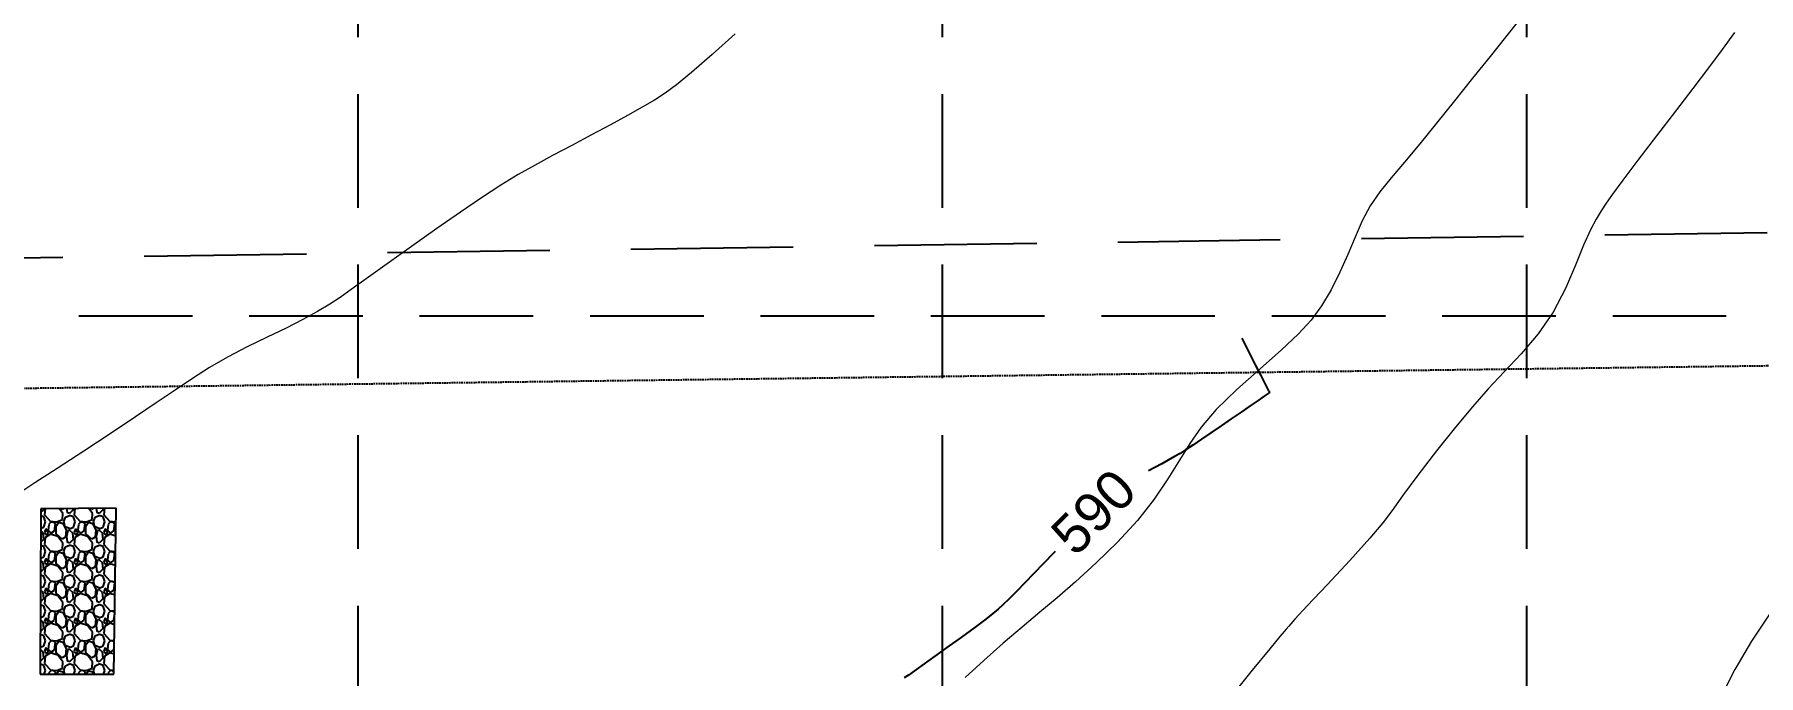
# Model space of a CAD drawing. Header units: inches. Extents: x 45655 to 51424, y 20024 to 23633.
# Drawn here: x 47949.4 to 48215, y 20692.8 to 20791.5 of the extents above; entities that cross this region are included whole.
import ezdxf

# ---------------------------------------------------------------- set-up
doc = ezdxf.new("R2010")
doc.units = ezdxf.units.IN
doc.header["$MEASUREMENT"] = 0
for name, pattern in [('ACAD_ISO02W100', [15, 12, -3]), ('DASHED', [0.75, 0.5, -0.25]), ('DASHED2', [0.375, 0.25, -0.125]), ('HIDDEN', [0.375, 0.25, -0.125])]:
    doc.linetypes.add(name, pattern=pattern)
for name, color, linetype in [('2148-1-1 TOPOGRAPHIC SURVEY$0$X-CONT-MJR', 14, 'Continuous'), ('GRID', 254, 'HIDDEN'), ('LEGEND', 7, 'Continuous'), ('LIMITS OF DISTURBANCE', 1, 'DASHED'), ('P-ERO-SILT FENCE-GRADING', 6, 'DASHED2')]:
    doc.layers.add(name, color=color, linetype=linetype)
doc.layers.add('CTR', color=43, linetype='Continuous', lineweight=9)
doc.styles.get("Standard").update_dxf_attribs({"font": 'ARIAL.TTF'})

msp = doc.modelspace()

# ---------------------------------------------------------------- linework, layer by layer
at = {"layer": '2148-1-1 TOPOGRAPHIC SURVEY$0$X-CONT-MJR', "color": 7}
for p, q in [((48135.39, 20744.73, 590), (48136.48, 20742.57, 590)), ((48139.45, 20736.23, 590), (48138.84, 20735.8, 590)), ((48135.29, 20733.35, 590), (48133.77, 20732.31, 590)), ((48137.89, 20735.14, 590), (48136.69, 20734.31, 590)), ((48127.83, 20728.27, 590), (48126.71, 20727.54, 590)), ((48129.16, 20729.17, 590), (48127.83, 20728.27, 590)), ((48126.71, 20727.54, 590), (48125.88, 20727, 590)), ((48106.64, 20711.9, 590), (48106.39, 20711.64, 590)), ((48099.54, 20704.61, 590), (48098.59, 20703.69, 590)), ((48098.59, 20703.69, 590), (48097.86, 20703.02, 590))]:
    msp.add_line(p, q, dxfattribs=at)
at = {"layer": '2148-1-1 TOPOGRAPHIC SURVEY$0$X-CONT-MJR', "color": 7, "extrusion": (0.891199, 0.453612, 0)}
msp.add_line((48136.48, 20742.57, 590), (48137.47, 20740.64, 590), dxfattribs=at)
at = {"layer": '2148-1-1 TOPOGRAPHIC SURVEY$0$X-CONT-MJR', "color": 7, "extrusion": (0.891156, 0.453696, 0)}
msp.add_line((48137.47, 20740.64, 590), (48138.3, 20739, 590), dxfattribs=at)
at = {"layer": '2148-1-1 TOPOGRAPHIC SURVEY$0$X-CONT-MJR', "color": 7, "extrusion": (0.891078, 0.453849, 0)}
msp.add_line((48138.3, 20739, 590), (48138.95, 20737.73, 590), dxfattribs=at)
at = {"layer": '2148-1-1 TOPOGRAPHIC SURVEY$0$X-CONT-MJR', "color": 7, "extrusion": (0.570581, -0.821242, 0)}
msp.add_line((48138.84, 20735.8, 590), (48137.89, 20735.14, 590), dxfattribs=at)
at = {"layer": '2148-1-1 TOPOGRAPHIC SURVEY$0$X-CONT-MJR', "color": 7, "extrusion": (0.890897, 0.454205, 0)}
msp.add_line((48138.95, 20737.73, 590), (48139.36, 20736.92, 590), dxfattribs=at)
at = {"layer": '2148-1-1 TOPOGRAPHIC SURVEY$0$X-CONT-MJR', "color": 7, "extrusion": (0.890009, 0.455944, 0)}
msp.add_line((48139.36, 20736.92, 590), (48139.52, 20736.62, 590), dxfattribs=at)
at = {"layer": '2148-1-1 TOPOGRAPHIC SURVEY$0$X-CONT-MJR', "color": 7, "extrusion": (0.591597, -0.806234, 0)}
msp.add_line((48139.68, 20736.39, 590), (48139.45, 20736.23, 590), dxfattribs=at)
at = {"layer": '2148-1-1 TOPOGRAPHIC SURVEY$0$X-CONT-MJR', "color": 7, "extrusion": (0.771982, 0.635645, 0)}
msp.add_line((48139.52, 20736.62, 590), (48139.61, 20736.5, 590), dxfattribs=at)
at = {"layer": '2148-1-1 TOPOGRAPHIC SURVEY$0$X-CONT-MJR', "color": 7, "extrusion": (0.867205, 0.497951, 0)}
msp.add_line((48139.61, 20736.5, 590), (48139.68, 20736.39, 590), dxfattribs=at)
at = {"layer": '2148-1-1 TOPOGRAPHIC SURVEY$0$X-CONT-MJR', "color": 7, "extrusion": (0.566997, -0.82372, 0)}
msp.add_line((48136.69, 20734.31, 590), (48135.29, 20733.35, 590), dxfattribs=at)
at = {"layer": '2148-1-1 TOPOGRAPHIC SURVEY$0$X-CONT-MJR', "color": 7, "extrusion": (0.562318, -0.826921, 0)}
msp.add_line((48132.2, 20731.23, 590), (48130.64, 20730.17, 590), dxfattribs=at)
at = {"layer": '2148-1-1 TOPOGRAPHIC SURVEY$0$X-CONT-MJR', "color": 7, "extrusion": (0.564093, -0.825711, 0)}
msp.add_line((48133.77, 20732.31, 590), (48132.2, 20731.23, 590), dxfattribs=at)
at = {"layer": '2148-1-1 TOPOGRAPHIC SURVEY$0$X-CONT-MJR', "color": 7, "extrusion": (-0.560007, 0.828488, 0)}
msp.add_line((48130.64, 20730.17, 590), (48129.16, 20729.17, 590), dxfattribs=at)
at = {"layer": '2148-1-1 TOPOGRAPHIC SURVEY$0$X-CONT-MJR', "color": 7, "extrusion": (-0.467909, 0.883777, 0)}
msp.add_line((48123.05, 20725.41, 590), (48121.98, 20724.84, 590), dxfattribs=at)
at = {"layer": '2148-1-1 TOPOGRAPHIC SURVEY$0$X-CONT-MJR', "color": 7, "extrusion": (0.474513, -0.880248, 0)}
msp.add_line((48124.07, 20725.96, 590), (48123.05, 20725.41, 590), dxfattribs=at)
at = {"layer": '2148-1-1 TOPOGRAPHIC SURVEY$0$X-CONT-MJR', "color": 7, "extrusion": (-0.488972, 0.872299, 0)}
msp.add_line((48125.02, 20726.49, 590), (48124.07, 20725.96, 590), dxfattribs=at)
at = {"layer": '2148-1-1 TOPOGRAPHIC SURVEY$0$X-CONT-MJR', "color": 7, "extrusion": (-0.513739, 0.857946, 0)}
msp.add_line((48125.88, 20727, 590), (48125.02, 20726.49, 590), dxfattribs=at)
at = {"layer": '2148-1-1 TOPOGRAPHIC SURVEY$0$X-CONT-MJR', "color": 7, "extrusion": (0.467956, -0.883752, 0)}
msp.add_line((48121.98, 20724.84, 590), (48121, 20724.32, 590), dxfattribs=at)
at = {"layer": '2148-1-1 TOPOGRAPHIC SURVEY$0$X-CONT-MJR', "color": 7, "extrusion": (0.720105, -0.693865, 0)}
msp.add_line((48104.86, 20710.05, 590), (48103.37, 20708.51, 590), dxfattribs=at)
at = {"layer": '2148-1-1 TOPOGRAPHIC SURVEY$0$X-CONT-MJR', "color": 7, "extrusion": (0.721205, -0.692721, 0)}
msp.add_line((48106.39, 20711.64, 590), (48104.86, 20710.05, 590), dxfattribs=at)
at = {"layer": '2148-1-1 TOPOGRAPHIC SURVEY$0$X-CONT-MJR', "color": 7, "extrusion": (0.71391, -0.700237, 0)}
msp.add_line((48101.97, 20707.06, 590), (48100.68, 20705.75, 590), dxfattribs=at)
at = {"layer": '2148-1-1 TOPOGRAPHIC SURVEY$0$X-CONT-MJR', "color": 7, "extrusion": (0.717824, -0.696224, 0)}
msp.add_line((48103.37, 20708.51, 590), (48101.97, 20707.06, 590), dxfattribs=at)
at = {"layer": '2148-1-1 TOPOGRAPHIC SURVEY$0$X-CONT-MJR', "color": 7, "extrusion": (0.707392, -0.706822, 0)}
msp.add_line((48100.68, 20705.75, 590), (48099.54, 20704.61, 590), dxfattribs=at)
at = {"layer": '2148-1-1 TOPOGRAPHIC SURVEY$0$X-CONT-MJR', "color": 7, "extrusion": (0.604102, -0.796907, 0)}
msp.add_line((48095.96, 20701.5, 590), (48094.71, 20700.55, 590), dxfattribs=at)
at = {"layer": '2148-1-1 TOPOGRAPHIC SURVEY$0$X-CONT-MJR', "color": 7, "extrusion": (0.615894, -0.787829, 0)}
msp.add_line((48097.03, 20702.34, 590), (48095.96, 20701.5, 590), dxfattribs=at)
at = {"layer": '2148-1-1 TOPOGRAPHIC SURVEY$0$X-CONT-MJR', "color": 7, "extrusion": (-0.63584, 0.771821, 0)}
msp.add_line((48097.86, 20703.02, 590), (48097.03, 20702.34, 590), dxfattribs=at)
at = {"layer": '2148-1-1 TOPOGRAPHIC SURVEY$0$X-CONT-MJR', "color": 7, "extrusion": (0.590676, -0.806909, 0)}
msp.add_line((48093.32, 20699.52, 590), (48091.84, 20698.44, 590), dxfattribs=at)
at = {"layer": '2148-1-1 TOPOGRAPHIC SURVEY$0$X-CONT-MJR', "color": 7, "extrusion": (0.596281, -0.802776, 0)}
msp.add_line((48094.71, 20700.55, 590), (48093.32, 20699.52, 590), dxfattribs=at)
at = {"layer": '2148-1-1 TOPOGRAPHIC SURVEY$0$X-CONT-MJR', "color": 7, "extrusion": (-0.580163, 0.8145, 0)}
msp.add_line((48088.84, 20696.28, 590), (48087.41, 20695.26, 590), dxfattribs=at)
at = {"layer": '2148-1-1 TOPOGRAPHIC SURVEY$0$X-CONT-MJR', "color": 7, "extrusion": (0.583016, -0.81246, 0)}
msp.add_line((48090.33, 20697.35, 590), (48088.84, 20696.28, 590), dxfattribs=at)
at = {"layer": '2148-1-1 TOPOGRAPHIC SURVEY$0$X-CONT-MJR', "color": 7, "extrusion": (0.586417, -0.810009, 0)}
msp.add_line((48091.84, 20698.44, 590), (48090.33, 20697.35, 590), dxfattribs=at)
at = {"layer": '2148-1-1 TOPOGRAPHIC SURVEY$0$X-CONT-MJR', "color": 7, "extrusion": (0.572472, -0.819924, 0)}
msp.add_line((48084.96, 20693.53, 590), (48084.03, 20692.88, 590), dxfattribs=at)
at = {"layer": '2148-1-1 TOPOGRAPHIC SURVEY$0$X-CONT-MJR', "color": 7, "extrusion": (-0.575177, 0.818029, 0)}
msp.add_line((48086.1, 20694.33, 590), (48084.96, 20693.53, 590), dxfattribs=at)
at = {"layer": '2148-1-1 TOPOGRAPHIC SURVEY$0$X-CONT-MJR', "color": 7, "extrusion": (0.577626, -0.816302, 0)}
msp.add_line((48087.41, 20695.26, 590), (48086.1, 20694.33, 590), dxfattribs=at)
at = {"layer": '2148-1-1 TOPOGRAPHIC SURVEY$0$X-CONT-MJR', "color": 7, "extrusion": (0.568636, -0.822589, 0)}
msp.add_line((48084.03, 20692.88, 590), (48083.38, 20692.43, 590), dxfattribs=at)
at = {"layer": 'CTR'}
for points, elevation in [([(48178.02, 20793.54), (48176.02, 20791.07), (48173.63, 20788.1), (48170.94, 20784.75), (48168.13, 20781.26), (48165.38, 20777.84), (48162.81, 20774.65), (48160.46, 20771.82), (48158.41, 20769.41), (48156.65, 20767.25), (48155.17, 20765.11), (48153.94, 20762.79), (48152.84, 20760.27), (48151.73, 20757.62), (48150.5, 20754.87), (48149.14, 20752.16), (48147.67, 20749.68), (48146.07, 20747.5), (48144.09, 20745.36), (48141.51, 20742.94), (48138.2, 20740.02), (48134.64, 20736.83), (48131.46, 20733.75), (48129.11, 20731.04), (48127.36, 20728.52), (48125.78, 20725.94), (48124.01, 20723.07), (48121.88, 20719.96), (48119.31, 20716.68), (48116.25, 20713.34), (48112.97, 20710.13), (48109.78, 20707.24), (48106.93, 20704.77), (48104.26, 20702.54), (48101.55, 20700.27), (48098.64, 20697.78), (48095.65, 20695.14), (48092.77, 20692.49)], 592), ([(48211.28, 20791.79), (48209.36, 20789.15), (48207.25, 20786.31), (48204.86, 20783.16), (48202.17, 20779.66), (48199.24, 20775.85), (48196.39, 20772.14), (48194.05, 20769.05), (48192.48, 20766.91), (48191.5, 20765.49), (48190.76, 20764.32), (48189.98, 20763.04), (48189.07, 20761.38), (48188.02, 20759.06), (48186.78, 20755.96), (48185.25, 20752.39), (48183.34, 20748.75), (48181.01, 20745.39), (48178.41, 20742.34), (48175.81, 20739.55), (48173.35, 20736.92), (48170.93, 20734.18), (48168.29, 20731.04), (48165.38, 20727.37), (48162.5, 20723.63), (48160.14, 20720.45), (48158.53, 20718.2), (48157.1, 20716.29), (48155.1, 20713.92), (48152.03, 20710.53), (48148.52, 20706.75), (48145.48, 20703.51), (48143.58, 20701.46), (48142.62, 20700.42), (48142.21, 20699.96), (48141.9, 20699.6), (48141.23, 20698.8), (48139.68, 20696.92), (48136.98, 20693.61), (48133.69, 20689.53)], 594), ([(48057.36, 20791.55), (48053.81, 20788.37), (48050.63, 20785.6), (48048.31, 20783.69), (48046.57, 20782.41), (48044.95, 20781.38), (48043.04, 20780.26), (48040.76, 20778.99), (48038.15, 20777.57), (48035.23, 20776.02), (48032.19, 20774.4), (48029.24, 20772.84), (48026.53, 20771.37), (48023.94, 20769.9), (48021.26, 20768.26), (48018.31, 20766.33), (48015.05, 20764.1), (48011.43, 20761.58), (48007.53, 20758.85), (48003.74, 20756.17), (48000.52, 20753.88), (47998.22, 20752.23), (47996.51, 20751.01), (47994.91, 20749.96), (47993.03, 20748.84), (47990.79, 20747.62), (47988.2, 20746.29), (47985.26, 20744.88), (47982.18, 20743.37), (47979.18, 20741.82), (47976.41, 20740.21), (47973.76, 20738.53), (47971.08, 20736.74), (47968.2, 20734.79), (47964.97, 20732.6), (47961.26, 20730.13), (47957.05, 20727.36), (47952.91, 20724.66), (47949.51, 20722.45), (47947.34, 20721.04)], 588), ([(48216.89, 20702.55), (48213.87, 20698.1), (48211.33, 20693.72), (48209.31, 20689.78)], 596)]:
    msp.add_lwpolyline(points, dxfattribs=dict(at, elevation=elevation))
at = {"layer": 'GRID', "linetype": 'HIDDEN', "ltscale": 70}
for p, q in [((47999.24, 23538.55), (47999.24, 20388.15)), ((48089.24, 23538.55), (48089.24, 20388.15)), ((48179.24, 23538.55), (48179.24, 20388.15)), ((45751.26, 20748.15), (51331.26, 20748.15))]:
    msp.add_line(p, q, dxfattribs=at)
at = {"layer": 'LEGEND', "color": 7}
for p, q in [((47950.43, 20718.47), (47950.33, 20693.01)), ((47962.03, 20718.57), (47950.43, 20718.47)), ((47961.66, 20693.01), (47962.03, 20718.57)), ((47950.33, 20693.01), (47961.66, 20693.01))]:
    msp.add_line(p, q, dxfattribs=at)
at = {"layer": 'LEGEND', "color": 7, "linetype": 'ACAD_ISO02W100'}
for p, q in [((47950.89, 20717.21), (47950.42, 20717.38)), ((47950.79, 20718.27), (47950.43, 20717.93)), ((47950.78, 20718.48), (47950.8, 20718.27)), ((47951.12, 20716.44), (47950.89, 20717.22)), ((47951.06, 20718.48), (47950.98, 20717.54)), ((47950.98, 20717.54), (47951.94, 20716.48)), ((47953.81, 20717.76), (47953.25, 20718.5)), ((47953.68, 20718.36), (47953.52, 20718.5)), ((47953.92, 20718.5), (47953.68, 20718.36)), ((47953.77, 20716.8), (47953.81, 20717.76)), ((47954.23, 20717.17), (47954.82, 20717.44)), ((47954.39, 20718.51), (47954.46, 20717.9)), ((47954.82, 20717.76), (47954.45, 20717.9)), ((47955.36, 20718.27), (47954.81, 20717.76)), ((47955.46, 20717.21), (47954.82, 20717.44)), ((47955.35, 20718.51), (47955.37, 20718.27)), ((47955.69, 20716.44), (47955.46, 20717.22)), ((47955.63, 20718.52), (47955.55, 20717.54)), ((47955.55, 20717.54), (47956.51, 20716.48)), ((47958.39, 20717.76), (47957.79, 20718.53)), ((47958.25, 20718.36), (47958.05, 20718.54)), ((47958.55, 20718.54), (47958.25, 20718.36)), ((47958.34, 20716.8), (47958.39, 20717.76)), ((47958.8, 20717.17), (47959.39, 20717.44)), ((47958.96, 20718.54), (47959.03, 20717.9)), ((47959.39, 20717.76), (47959.02, 20717.9)), ((47959.93, 20718.27), (47959.38, 20717.76)), ((47960.03, 20717.21), (47959.39, 20717.44)), ((47959.91, 20718.55), (47959.94, 20718.27)), ((47960.26, 20716.44), (47960.03, 20717.22)), ((47960.21, 20718.55), (47960.12, 20717.54)), ((47960.12, 20717.54), (47961.08, 20716.48)), ((47950.42, 20715.46), (47950.89, 20715.66)), ((47950.42, 20715.01), (47950.71, 20714.75)), ((47950.71, 20714.75), (47950.8, 20713.7)), ((47950.89, 20715.66), (47951.12, 20716.44)), ((47951.16, 20715.39), (47950.98, 20714.84)), ((47950.98, 20714.84), (47951.12, 20714.52)), ((47951.89, 20714.57), (47951.07, 20714.07)), ((47951.12, 20714.52), (47951.57, 20714.7)), ((47951.57, 20714.7), (47951.16, 20715.39)), ((47951.66, 20716.07), (47951.53, 20715.16)), ((47951.53, 20715.16), (47951.99, 20714.7)), ((47951.99, 20716.44), (47951.67, 20716.08)), ((47953.04, 20714.2), (47951.9, 20714.56)), ((47951.94, 20716.48), (47952.9, 20716.44)), ((47951.98, 20714.7), (47952.53, 20715.07)), ((47952.26, 20716.44), (47951.99, 20716.44)), ((47952.67, 20716.21), (47952.26, 20716.44)), ((47952.53, 20715.07), (47952.67, 20716.21)), ((47952.76, 20715.8), (47953.17, 20716.39)), ((47952.76, 20714.61), (47952.76, 20715.8)), ((47953.68, 20713.79), (47952.76, 20714.61)), ((47952.9, 20716.44), (47953.76, 20716.8)), ((47953.17, 20716.39), (47953.81, 20716.21)), ((47953.81, 20716.21), (47954.32, 20715.25)), ((47953.95, 20716.44), (47954.23, 20717.17)), ((47954.18, 20715.71), (47953.95, 20716.44)), ((47954.82, 20715.43), (47954.18, 20715.71)), ((47954.31, 20715.25), (47954.22, 20714.11)), ((47954.59, 20715.11), (47954.36, 20714.2)), ((47954.82, 20715.16), (47954.59, 20715.11)), ((47954.82, 20715.39), (47955.46, 20715.66)), ((47954.82, 20715.16), (47955.28, 20714.75)), ((47955.28, 20714.75), (47955.37, 20713.7)), ((47955.46, 20715.66), (47955.69, 20716.44)), ((47955.73, 20715.39), (47955.55, 20714.84)), ((47955.55, 20714.84), (47955.69, 20714.52)), ((47956.46, 20714.57), (47955.64, 20714.07)), ((47955.69, 20714.52), (47956.15, 20714.7)), ((47956.14, 20714.7), (47955.73, 20715.39)), ((47956.24, 20716.07), (47956.1, 20715.16)), ((47956.1, 20715.16), (47956.56, 20714.7)), ((47956.56, 20716.44), (47956.24, 20716.08)), ((47957.61, 20714.2), (47956.47, 20714.56)), ((47956.51, 20716.48), (47957.47, 20716.44)), ((47956.83, 20716.44), (47956.56, 20716.44)), ((47956.56, 20714.7), (47957.1, 20715.07)), ((47957.24, 20716.21), (47956.83, 20716.44)), ((47957.11, 20715.07), (47957.24, 20716.21)), ((47957.33, 20715.8), (47957.74, 20716.39)), ((47957.33, 20714.61), (47957.33, 20715.8)), ((47958.25, 20713.79), (47957.33, 20714.61)), ((47957.47, 20716.44), (47958.33, 20716.8)), ((47957.75, 20716.39), (47958.39, 20716.21)), ((47958.39, 20716.21), (47958.89, 20715.25)), ((47958.52, 20716.44), (47958.8, 20717.17)), ((47958.75, 20715.71), (47958.52, 20716.44)), ((47959.39, 20715.43), (47958.75, 20715.71)), ((47958.88, 20715.25), (47958.79, 20714.11)), ((47959.16, 20715.11), (47958.93, 20714.2)), ((47959.39, 20715.16), (47959.16, 20715.11)), ((47959.39, 20715.39), (47960.03, 20715.66)), ((47959.39, 20715.16), (47959.85, 20714.75)), ((47959.85, 20714.75), (47959.94, 20713.7)), ((47960.03, 20715.66), (47960.26, 20716.44)), ((47960.3, 20715.39), (47960.12, 20714.84)), ((47960.12, 20714.84), (47960.26, 20714.52)), ((47961.03, 20714.57), (47960.21, 20714.07)), ((47960.26, 20714.52), (47960.72, 20714.7)), ((47960.72, 20714.7), (47960.3, 20715.39)), ((47960.81, 20716.07), (47960.67, 20715.16)), ((47960.67, 20715.16), (47961.13, 20714.7)), ((47961.13, 20716.44), (47960.81, 20716.08)), ((47961.97, 20714.27), (47961.04, 20714.56)), ((47961.08, 20716.48), (47962, 20716.44)), ((47961.4, 20716.44), (47961.13, 20716.44)), ((47961.13, 20714.7), (47961.68, 20715.07)), ((47961.81, 20716.21), (47961.4, 20716.44)), ((47961.68, 20715.07), (47961.81, 20716.21)), ((47961.9, 20715.8), (47961.99, 20715.93)), ((47961.9, 20714.61), (47961.9, 20715.8)), ((47961.97, 20714.55), (47961.9, 20714.61)), ((47950.79, 20713.7), (47950.41, 20713.34)), ((47950.89, 20712.64), (47950.41, 20712.82)), ((47951.12, 20711.87), (47950.89, 20712.65)), ((47951.07, 20714.06), (47950.98, 20712.96)), ((47950.98, 20712.96), (47951.94, 20711.91)), ((47951.94, 20711.91), (47952.9, 20711.87)), ((47952.9, 20711.86), (47953.76, 20712.23)), ((47953.81, 20713.19), (47953.04, 20714.2)), ((47954.23, 20714.11), (47953.68, 20713.79)), ((47953.77, 20712.23), (47953.81, 20713.19)), ((47953.95, 20711.87), (47954.23, 20712.6)), ((47954.23, 20712.6), (47954.82, 20712.87)), ((47954.36, 20714.2), (47954.46, 20713.33)), ((47954.82, 20713.19), (47954.45, 20713.33)), ((47955.36, 20713.7), (47954.81, 20713.19)), ((47955.46, 20712.64), (47954.82, 20712.87)), ((47955.69, 20711.87), (47955.46, 20712.65)), ((47955.64, 20714.06), (47955.55, 20712.96)), ((47955.55, 20712.96), (47956.51, 20711.91)), ((47956.51, 20711.91), (47957.47, 20711.87)), ((47957.47, 20711.86), (47958.33, 20712.23)), ((47958.39, 20713.19), (47957.61, 20714.2)), ((47958.8, 20714.11), (47958.25, 20713.79)), ((47958.34, 20712.23), (47958.39, 20713.19)), ((47958.52, 20711.87), (47958.8, 20712.6)), ((47958.8, 20712.6), (47959.39, 20712.87)), ((47958.93, 20714.2), (47959.03, 20713.33)), ((47959.39, 20713.19), (47959.02, 20713.33)), ((47959.93, 20713.7), (47959.38, 20713.19)), ((47960.03, 20712.64), (47959.39, 20712.87)), ((47960.26, 20711.87), (47960.03, 20712.65)), ((47960.21, 20714.06), (47960.12, 20712.96)), ((47960.12, 20712.96), (47961.08, 20711.91)), ((47961.08, 20711.91), (47961.94, 20711.87)), ((47950.4, 20710.88), (47950.89, 20711.09)), ((47950.4, 20710.45), (47950.71, 20710.18)), ((47950.71, 20710.18), (47950.8, 20709.12)), ((47950.89, 20711.09), (47951.12, 20711.87)), ((47951.16, 20710.82), (47950.98, 20710.27)), ((47950.98, 20710.27), (47951.12, 20709.95)), ((47951.07, 20709.49), (47950.98, 20708.39)), ((47951.89, 20710), (47951.07, 20709.49)), ((47951.12, 20709.95), (47951.57, 20710.13)), ((47951.57, 20710.13), (47951.16, 20710.82)), ((47951.66, 20711.5), (47951.53, 20710.59)), ((47951.53, 20710.59), (47951.99, 20710.13)), ((47951.99, 20711.87), (47951.67, 20711.51)), ((47953.04, 20709.63), (47951.9, 20709.99)), ((47952.26, 20711.87), (47951.99, 20711.87)), ((47951.98, 20710.13), (47952.53, 20710.5)), ((47952.67, 20711.64), (47952.26, 20711.87)), ((47952.53, 20710.5), (47952.67, 20711.64)), ((47952.76, 20711.23), (47953.17, 20711.82)), ((47952.76, 20710.04), (47952.76, 20711.23)), ((47953.68, 20709.22), (47952.76, 20710.04)), ((47953.81, 20708.62), (47953.04, 20709.63)), ((47953.17, 20711.82), (47953.81, 20711.64)), ((47954.23, 20709.54), (47953.68, 20709.22)), ((47953.81, 20711.64), (47954.32, 20710.68)), ((47954.18, 20711.14), (47953.95, 20711.87)), ((47954.82, 20710.86), (47954.18, 20711.14)), ((47954.31, 20710.68), (47954.22, 20709.54)), ((47954.59, 20710.54), (47954.36, 20709.63)), ((47954.36, 20709.63), (47954.46, 20708.76)), ((47954.82, 20710.59), (47954.59, 20710.54)), ((47954.82, 20710.81), (47955.46, 20711.09)), ((47954.82, 20710.59), (47955.28, 20710.18)), ((47955.28, 20710.18), (47955.37, 20709.12)), ((47955.46, 20711.09), (47955.69, 20711.87)), ((47955.73, 20710.82), (47955.55, 20710.27)), ((47955.55, 20710.27), (47955.69, 20709.95)), ((47955.64, 20709.49), (47955.55, 20708.39)), ((47956.46, 20710), (47955.64, 20709.49)), ((47955.69, 20709.95), (47956.15, 20710.13)), ((47956.14, 20710.13), (47955.73, 20710.82)), ((47956.24, 20711.5), (47956.1, 20710.59)), ((47956.1, 20710.59), (47956.56, 20710.13)), ((47956.56, 20711.87), (47956.24, 20711.51)), ((47957.61, 20709.63), (47956.47, 20709.99)), ((47956.83, 20711.87), (47956.56, 20711.87)), ((47956.56, 20710.13), (47957.1, 20710.5)), ((47957.24, 20711.64), (47956.83, 20711.87)), ((47957.11, 20710.5), (47957.24, 20711.64)), ((47957.33, 20711.23), (47957.74, 20711.82)), ((47957.33, 20710.04), (47957.33, 20711.23)), ((47958.25, 20709.22), (47957.33, 20710.04)), ((47958.39, 20708.62), (47957.61, 20709.63)), ((47957.75, 20711.82), (47958.39, 20711.64)), ((47958.8, 20709.54), (47958.25, 20709.22)), ((47958.39, 20711.64), (47958.89, 20710.68)), ((47958.75, 20711.14), (47958.52, 20711.87)), ((47959.39, 20710.86), (47958.75, 20711.14)), ((47958.88, 20710.68), (47958.79, 20709.54)), ((47959.16, 20710.54), (47958.93, 20709.63)), ((47958.93, 20709.63), (47959.03, 20708.76)), ((47959.39, 20710.59), (47959.16, 20710.54)), ((47959.39, 20710.81), (47960.03, 20711.09)), ((47959.39, 20710.59), (47959.85, 20710.18)), ((47959.85, 20710.18), (47959.94, 20709.12)), ((47960.03, 20711.09), (47960.26, 20711.87)), ((47960.3, 20710.82), (47960.12, 20710.27)), ((47960.12, 20710.27), (47960.26, 20709.95)), ((47960.21, 20709.49), (47960.12, 20708.39)), ((47961.03, 20710), (47960.21, 20709.49)), ((47960.26, 20709.95), (47960.72, 20710.13)), ((47960.72, 20710.13), (47960.3, 20710.82)), ((47960.81, 20711.5), (47960.67, 20710.59)), ((47960.67, 20710.59), (47961.13, 20710.13)), ((47961.13, 20711.87), (47960.81, 20711.51)), ((47961.9, 20709.72), (47961.04, 20709.99)), ((47961.4, 20711.87), (47961.13, 20711.87)), ((47961.13, 20710.13), (47961.68, 20710.5)), ((47961.81, 20711.64), (47961.4, 20711.87)), ((47961.68, 20710.5), (47961.81, 20711.64)), ((47961.9, 20711.23), (47961.93, 20711.27)), ((47961.9, 20710.04), (47961.9, 20711.23)), ((47961.91, 20710.03), (47961.9, 20710.04)), ((47950.79, 20709.12), (47950.39, 20708.76)), ((47950.89, 20708.07), (47950.39, 20708.25)), ((47951.12, 20707.3), (47950.89, 20708.07)), ((47950.89, 20706.52), (47951.12, 20707.3)), ((47950.98, 20708.39), (47951.94, 20707.34)), ((47951.66, 20706.93), (47951.53, 20706.02)), ((47951.99, 20707.3), (47951.67, 20706.93)), ((47951.94, 20707.34), (47952.9, 20707.3)), ((47952.26, 20707.3), (47951.99, 20707.3)), ((47952.67, 20707.07), (47952.26, 20707.3)), ((47952.53, 20705.93), (47952.67, 20707.07)), ((47952.76, 20706.66), (47953.17, 20707.25)), ((47952.76, 20705.47), (47952.76, 20706.66)), ((47952.9, 20707.29), (47953.76, 20707.66)), ((47953.17, 20707.25), (47953.81, 20707.07)), ((47953.77, 20707.66), (47953.81, 20708.62)), ((47953.81, 20707.07), (47954.32, 20706.11)), ((47953.95, 20707.3), (47954.23, 20708.03)), ((47954.18, 20706.57), (47953.95, 20707.3)), ((47954.23, 20708.03), (47954.82, 20708.3)), ((47954.82, 20708.62), (47954.45, 20708.76)), ((47955.36, 20709.12), (47954.81, 20708.62)), ((47955.46, 20708.07), (47954.82, 20708.3)), ((47955.69, 20707.3), (47955.46, 20708.07)), ((47955.46, 20706.52), (47955.69, 20707.3)), ((47955.55, 20708.39), (47956.51, 20707.34)), ((47956.24, 20706.93), (47956.1, 20706.02)), ((47956.56, 20707.3), (47956.24, 20706.93)), ((47956.51, 20707.34), (47957.47, 20707.3)), ((47956.83, 20707.3), (47956.56, 20707.3)), ((47957.24, 20707.07), (47956.83, 20707.3)), ((47957.11, 20705.93), (47957.24, 20707.07)), ((47957.33, 20706.66), (47957.74, 20707.25)), ((47957.33, 20705.47), (47957.33, 20706.66)), ((47957.47, 20707.29), (47958.33, 20707.66)), ((47957.75, 20707.25), (47958.39, 20707.07)), ((47958.34, 20707.66), (47958.39, 20708.62)), ((47958.39, 20707.07), (47958.89, 20706.11)), ((47958.52, 20707.3), (47958.8, 20708.03)), ((47958.75, 20706.57), (47958.52, 20707.3)), ((47958.8, 20708.03), (47959.39, 20708.3)), ((47959.39, 20708.62), (47959.02, 20708.76)), ((47959.93, 20709.12), (47959.38, 20708.62)), ((47960.03, 20708.07), (47959.39, 20708.3)), ((47960.26, 20707.3), (47960.03, 20708.07)), ((47960.03, 20706.52), (47960.26, 20707.3)), ((47960.12, 20708.39), (47961.08, 20707.34)), ((47960.81, 20706.93), (47960.67, 20706.02)), ((47961.13, 20707.3), (47960.81, 20706.93)), ((47961.08, 20707.34), (47961.87, 20707.3)), ((47961.4, 20707.3), (47961.13, 20707.3)), ((47961.81, 20707.07), (47961.4, 20707.3)), ((47961.68, 20705.93), (47961.81, 20707.07)), ((47950.79, 20704.55), (47950.37, 20704.17)), ((47950.38, 20706.3), (47950.89, 20706.52)), ((47950.38, 20705.9), (47950.71, 20705.61)), ((47950.71, 20705.6), (47950.8, 20704.55)), ((47951.16, 20706.25), (47950.98, 20705.7)), ((47950.98, 20705.7), (47951.12, 20705.38)), ((47951.07, 20704.92), (47950.98, 20703.82)), ((47951.89, 20705.43), (47951.07, 20704.92)), ((47951.12, 20705.38), (47951.57, 20705.56)), ((47951.57, 20705.56), (47951.16, 20706.25)), ((47951.53, 20706.02), (47951.99, 20705.56)), ((47953.04, 20705.06), (47951.9, 20705.42)), ((47951.98, 20705.56), (47952.53, 20705.92)), ((47953.68, 20704.65), (47952.76, 20705.47)), ((47953.81, 20704.05), (47953.04, 20705.06)), ((47954.23, 20704.97), (47953.68, 20704.65)), ((47953.77, 20703.09), (47953.81, 20704.05)), ((47954.82, 20706.29), (47954.18, 20706.56)), ((47954.31, 20706.11), (47954.22, 20704.96)), ((47954.59, 20705.97), (47954.36, 20705.06)), ((47954.36, 20705.06), (47954.46, 20704.19)), ((47954.82, 20704.05), (47954.45, 20704.19)), ((47954.82, 20706.02), (47954.59, 20705.97)), ((47955.36, 20704.55), (47954.81, 20704.05)), ((47954.82, 20706.24), (47955.46, 20706.52)), ((47954.82, 20706.02), (47955.28, 20705.61)), ((47955.28, 20705.6), (47955.37, 20704.55)), ((47955.73, 20706.25), (47955.55, 20705.7)), ((47955.55, 20705.7), (47955.69, 20705.38)), ((47955.64, 20704.92), (47955.55, 20703.82)), ((47956.46, 20705.43), (47955.64, 20704.92)), ((47955.69, 20705.38), (47956.15, 20705.56)), ((47956.14, 20705.56), (47955.73, 20706.25)), ((47956.1, 20706.02), (47956.56, 20705.56)), ((47957.61, 20705.06), (47956.47, 20705.42)), ((47956.56, 20705.56), (47957.1, 20705.92)), ((47958.25, 20704.65), (47957.33, 20705.47)), ((47958.39, 20704.05), (47957.61, 20705.06)), ((47958.8, 20704.97), (47958.25, 20704.65)), ((47958.34, 20703.09), (47958.39, 20704.05)), ((47959.39, 20706.29), (47958.75, 20706.56)), ((47958.88, 20706.11), (47958.79, 20704.96)), ((47959.16, 20705.97), (47958.93, 20705.06)), ((47958.93, 20705.06), (47959.03, 20704.19)), ((47959.39, 20704.05), (47959.02, 20704.19)), ((47959.39, 20706.02), (47959.16, 20705.97)), ((47959.93, 20704.55), (47959.38, 20704.05)), ((47959.39, 20706.24), (47960.03, 20706.52)), ((47959.39, 20706.02), (47959.85, 20705.61)), ((47959.85, 20705.6), (47959.94, 20704.55)), ((47960.3, 20706.25), (47960.12, 20705.7)), ((47960.12, 20705.7), (47960.26, 20705.38)), ((47960.21, 20704.92), (47960.12, 20703.82)), ((47961.03, 20705.43), (47960.21, 20704.92)), ((47960.26, 20705.38), (47960.72, 20705.56)), ((47960.72, 20705.56), (47960.3, 20706.25)), ((47960.67, 20706.02), (47961.13, 20705.56)), ((47961.84, 20705.17), (47961.04, 20705.42)), ((47961.13, 20705.56), (47961.68, 20705.92)), ((47950.36, 20701.34), (47950.71, 20701.03)), ((47950.89, 20703.5), (47950.37, 20703.69)), ((47950.37, 20701.72), (47950.89, 20701.95)), ((47951.12, 20702.73), (47950.89, 20703.5)), ((47950.89, 20701.95), (47951.12, 20702.72)), ((47950.98, 20703.82), (47951.94, 20702.77)), ((47951.16, 20701.68), (47950.98, 20701.13)), ((47951.57, 20700.99), (47951.16, 20701.67)), ((47951.66, 20702.36), (47951.53, 20701.45)), ((47951.53, 20701.45), (47951.99, 20700.99)), ((47951.99, 20702.73), (47951.67, 20702.36)), ((47951.94, 20702.77), (47952.9, 20702.72)), ((47952.26, 20702.73), (47951.99, 20702.73)), ((47951.98, 20700.99), (47952.53, 20701.35)), ((47952.67, 20702.5), (47952.26, 20702.73)), ((47952.53, 20701.36), (47952.67, 20702.5)), ((47952.76, 20702.09), (47953.17, 20702.68)), ((47952.76, 20700.9), (47952.76, 20702.09)), ((47952.9, 20702.72), (47953.76, 20703.09)), ((47953.17, 20702.68), (47953.81, 20702.5)), ((47953.81, 20702.5), (47954.32, 20701.54)), ((47953.95, 20702.73), (47954.23, 20703.46)), ((47954.18, 20701.99), (47953.95, 20702.73)), ((47954.82, 20701.72), (47954.18, 20701.99)), ((47954.31, 20701.54), (47954.22, 20700.39)), ((47954.23, 20703.46), (47954.82, 20703.73)), ((47954.59, 20701.4), (47954.36, 20700.49)), ((47954.82, 20701.45), (47954.59, 20701.4)), ((47955.46, 20703.5), (47954.82, 20703.73)), ((47954.82, 20701.67), (47955.46, 20701.95)), ((47954.82, 20701.45), (47955.28, 20701.03)), ((47955.69, 20702.73), (47955.46, 20703.5)), ((47955.46, 20701.95), (47955.69, 20702.72)), ((47955.55, 20703.82), (47956.51, 20702.77)), ((47955.73, 20701.68), (47955.55, 20701.13)), ((47956.14, 20700.99), (47955.73, 20701.67)), ((47956.24, 20702.36), (47956.1, 20701.45)), ((47956.1, 20701.45), (47956.56, 20700.99)), ((47956.56, 20702.73), (47956.24, 20702.36)), ((47956.51, 20702.77), (47957.47, 20702.72)), ((47956.83, 20702.73), (47956.56, 20702.73)), ((47956.56, 20700.99), (47957.1, 20701.35)), ((47957.24, 20702.5), (47956.83, 20702.73)), ((47957.11, 20701.36), (47957.24, 20702.5)), ((47957.33, 20702.09), (47957.74, 20702.68)), ((47957.33, 20700.9), (47957.33, 20702.09)), ((47957.47, 20702.72), (47958.33, 20703.09)), ((47957.75, 20702.68), (47958.39, 20702.5)), ((47958.39, 20702.5), (47958.89, 20701.54)), ((47958.52, 20702.73), (47958.8, 20703.46)), ((47958.75, 20701.99), (47958.52, 20702.73)), ((47959.39, 20701.72), (47958.75, 20701.99)), ((47958.88, 20701.54), (47958.79, 20700.39)), ((47958.8, 20703.46), (47959.39, 20703.73)), ((47959.16, 20701.4), (47958.93, 20700.49)), ((47959.39, 20701.45), (47959.16, 20701.4)), ((47960.03, 20703.5), (47959.39, 20703.73)), ((47959.39, 20701.67), (47960.03, 20701.95)), ((47959.39, 20701.45), (47959.85, 20701.03)), ((47960.26, 20702.73), (47960.03, 20703.5)), ((47960.03, 20701.95), (47960.26, 20702.72)), ((47960.12, 20703.82), (47961.08, 20702.77)), ((47960.3, 20701.68), (47960.12, 20701.13)), ((47960.72, 20700.99), (47960.3, 20701.67)), ((47960.81, 20702.36), (47960.67, 20701.45)), ((47960.67, 20701.45), (47961.13, 20700.99)), ((47961.13, 20702.73), (47960.81, 20702.36)), ((47961.08, 20702.77), (47961.8, 20702.74)), ((47961.4, 20702.73), (47961.13, 20702.73)), ((47961.13, 20700.99), (47961.68, 20701.35)), ((47961.8, 20702.5), (47961.4, 20702.73)), ((47961.68, 20701.36), (47961.8, 20702.38)), ((47950.79, 20699.98), (47950.36, 20699.58)), ((47950.89, 20698.93), (47950.36, 20699.12)), ((47950.71, 20701.03), (47950.8, 20699.98)), ((47951.12, 20698.16), (47950.89, 20698.93)), ((47950.98, 20701.13), (47951.12, 20700.81)), ((47951.07, 20700.35), (47950.98, 20699.25)), ((47950.98, 20699.25), (47951.94, 20698.2)), ((47951.89, 20700.86), (47951.07, 20700.35)), ((47951.12, 20700.81), (47951.57, 20700.99)), ((47953.04, 20700.49), (47951.9, 20700.85)), ((47953.68, 20700.07), (47952.76, 20700.9)), ((47953.81, 20699.48), (47953.04, 20700.49)), ((47954.23, 20700.4), (47953.68, 20700.08)), ((47953.77, 20698.52), (47953.81, 20699.48)), ((47953.95, 20698.15), (47954.23, 20698.89)), ((47954.23, 20698.89), (47954.82, 20699.16)), ((47954.36, 20700.49), (47954.46, 20699.62)), ((47954.82, 20699.48), (47954.45, 20699.62)), ((47955.36, 20699.98), (47954.81, 20699.48)), ((47955.46, 20698.93), (47954.82, 20699.16)), ((47955.28, 20701.03), (47955.37, 20699.98)), ((47955.69, 20698.16), (47955.46, 20698.93)), ((47955.55, 20701.13), (47955.69, 20700.81)), ((47955.64, 20700.35), (47955.55, 20699.25)), ((47955.55, 20699.25), (47956.51, 20698.2)), ((47956.46, 20700.86), (47955.64, 20700.35)), ((47955.69, 20700.81), (47956.15, 20700.99)), ((47957.61, 20700.49), (47956.47, 20700.85)), ((47958.25, 20700.07), (47957.33, 20700.9)), ((47958.39, 20699.48), (47957.61, 20700.49)), ((47958.8, 20700.4), (47958.25, 20700.08)), ((47958.34, 20698.52), (47958.39, 20699.48)), ((47958.52, 20698.15), (47958.8, 20698.89)), ((47958.8, 20698.89), (47959.39, 20699.16)), ((47958.93, 20700.49), (47959.03, 20699.62)), ((47959.39, 20699.48), (47959.02, 20699.62)), ((47959.93, 20699.98), (47959.38, 20699.48)), ((47960.03, 20698.93), (47959.39, 20699.16)), ((47959.85, 20701.03), (47959.94, 20699.98)), ((47960.26, 20698.16), (47960.03, 20698.93)), ((47960.12, 20701.13), (47960.26, 20700.81)), ((47960.21, 20700.35), (47960.12, 20699.25)), ((47960.12, 20699.25), (47961.08, 20698.2)), ((47961.03, 20700.86), (47960.21, 20700.35)), ((47960.26, 20700.81), (47960.72, 20700.99)), ((47961.77, 20700.62), (47961.04, 20700.85)), ((47950.35, 20697.15), (47950.89, 20697.38)), ((47950.35, 20696.79), (47950.71, 20696.46)), ((47950.71, 20696.46), (47950.8, 20695.41)), ((47950.89, 20697.38), (47951.12, 20698.15)), ((47951.16, 20697.1), (47950.98, 20696.56)), ((47950.98, 20696.56), (47951.12, 20696.24)), ((47951.89, 20696.28), (47951.07, 20695.78)), ((47951.12, 20696.23), (47951.57, 20696.42)), ((47951.57, 20696.42), (47951.16, 20697.1)), ((47951.66, 20697.79), (47951.53, 20696.88)), ((47951.53, 20696.88), (47951.99, 20696.42)), ((47951.99, 20698.16), (47951.67, 20697.79)), ((47953.04, 20695.92), (47951.9, 20696.28)), ((47951.94, 20698.2), (47952.9, 20698.15)), ((47952.26, 20698.16), (47951.99, 20698.16)), ((47951.98, 20696.42), (47952.53, 20696.78)), ((47952.67, 20697.93), (47952.26, 20698.16)), ((47952.53, 20696.78), (47952.67, 20697.93)), ((47952.76, 20697.51), (47953.17, 20698.11)), ((47952.76, 20696.33), (47952.76, 20697.52)), ((47953.68, 20695.5), (47952.76, 20696.33)), ((47952.9, 20698.15), (47953.76, 20698.52)), ((47953.17, 20698.11), (47953.81, 20697.93)), ((47953.81, 20697.93), (47954.32, 20696.97)), ((47954.18, 20697.42), (47953.95, 20698.16)), ((47954.82, 20697.15), (47954.18, 20697.42)), ((47954.31, 20696.97), (47954.22, 20695.82)), ((47954.59, 20696.83), (47954.36, 20695.91)), ((47954.82, 20696.88), (47954.59, 20696.83)), ((47954.82, 20697.1), (47955.46, 20697.38)), ((47954.82, 20696.87), (47955.28, 20696.46)), ((47955.28, 20696.46), (47955.37, 20695.41)), ((47955.46, 20697.38), (47955.69, 20698.15)), ((47955.73, 20697.1), (47955.55, 20696.56)), ((47955.55, 20696.56), (47955.69, 20696.24)), ((47956.46, 20696.28), (47955.64, 20695.78)), ((47955.69, 20696.23), (47956.15, 20696.42)), ((47956.14, 20696.42), (47955.73, 20697.1)), ((47956.24, 20697.79), (47956.1, 20696.88)), ((47956.1, 20696.88), (47956.56, 20696.42)), ((47956.56, 20698.16), (47956.24, 20697.79)), ((47957.61, 20695.92), (47956.47, 20696.28)), ((47956.51, 20698.2), (47957.47, 20698.15)), ((47956.83, 20698.16), (47956.56, 20698.16)), ((47956.56, 20696.42), (47957.1, 20696.78)), ((47957.24, 20697.93), (47956.83, 20698.16)), ((47957.11, 20696.78), (47957.24, 20697.93)), ((47957.33, 20697.51), (47957.74, 20698.11)), ((47957.33, 20696.33), (47957.33, 20697.52)), ((47958.25, 20695.5), (47957.33, 20696.33)), ((47957.47, 20698.15), (47958.33, 20698.52)), ((47957.75, 20698.11), (47958.39, 20697.93)), ((47958.39, 20697.93), (47958.89, 20696.97)), ((47958.75, 20697.42), (47958.52, 20698.16)), ((47959.39, 20697.15), (47958.75, 20697.42)), ((47958.88, 20696.97), (47958.79, 20695.82)), ((47959.16, 20696.83), (47958.93, 20695.91)), ((47959.39, 20696.88), (47959.16, 20696.83)), ((47959.39, 20697.1), (47960.03, 20697.38)), ((47959.39, 20696.87), (47959.85, 20696.46)), ((47959.85, 20696.46), (47959.94, 20695.41)), ((47960.03, 20697.38), (47960.26, 20698.15)), ((47960.3, 20697.1), (47960.12, 20696.56)), ((47960.12, 20696.56), (47960.26, 20696.24)), ((47961.03, 20696.28), (47960.21, 20695.78)), ((47960.26, 20696.23), (47960.72, 20696.42)), ((47960.72, 20696.42), (47960.3, 20697.1)), ((47960.81, 20697.79), (47960.67, 20696.88)), ((47960.67, 20696.88), (47961.13, 20696.42)), ((47961.13, 20698.16), (47960.81, 20697.79)), ((47961.71, 20696.07), (47961.04, 20696.28)), ((47961.08, 20698.2), (47961.74, 20698.17)), ((47961.4, 20698.16), (47961.13, 20698.16)), ((47961.13, 20696.42), (47961.68, 20696.78)), ((47961.74, 20697.97), (47961.4, 20698.16)), ((47961.68, 20696.78), (47961.72, 20697.18)), ((47950.79, 20695.41), (47950.34, 20695)), ((47950.89, 20694.36), (47950.34, 20694.56)), ((47951.12, 20693.58), (47950.89, 20694.36)), ((47950.95, 20693.01), (47951.12, 20693.58)), ((47951.07, 20695.78), (47950.98, 20694.68)), ((47950.98, 20694.68), (47951.94, 20693.63)), ((47951.99, 20693.59), (47951.67, 20693.22)), ((47951.94, 20693.63), (47952.9, 20693.58)), ((47952.26, 20693.58), (47951.99, 20693.58)), ((47952.67, 20693.36), (47952.26, 20693.59)), ((47952.63, 20693.01), (47952.67, 20693.36)), ((47952.8, 20693.01), (47953.17, 20693.54)), ((47952.9, 20693.58), (47953.76, 20693.95)), ((47953.81, 20694.91), (47953.04, 20695.92)), ((47953.17, 20693.54), (47953.81, 20693.36)), ((47954.23, 20695.83), (47953.68, 20695.51)), ((47953.77, 20693.95), (47953.81, 20694.91)), ((47953.81, 20693.36), (47954, 20693.01)), ((47953.95, 20693.58), (47954.23, 20694.32)), ((47954.13, 20693.01), (47953.95, 20693.58)), ((47954.23, 20694.32), (47954.82, 20694.59)), ((47954.36, 20695.92), (47954.46, 20695.05)), ((47954.82, 20694.91), (47954.45, 20695.05)), ((47955.36, 20695.41), (47954.81, 20694.91)), ((47955.46, 20694.36), (47954.82, 20694.59)), ((47955.69, 20693.58), (47955.46, 20694.36)), ((47955.52, 20693.01), (47955.69, 20693.58)), ((47955.64, 20695.78), (47955.55, 20694.68)), ((47955.55, 20694.68), (47956.51, 20693.63)), ((47956.56, 20693.59), (47956.24, 20693.22)), ((47956.51, 20693.63), (47957.47, 20693.58)), ((47956.83, 20693.58), (47956.56, 20693.58)), ((47957.24, 20693.36), (47956.83, 20693.59)), ((47957.2, 20693.01), (47957.24, 20693.36)), ((47957.37, 20693.01), (47957.74, 20693.54)), ((47957.47, 20693.58), (47958.33, 20693.95)), ((47958.39, 20694.91), (47957.61, 20695.92)), ((47957.75, 20693.54), (47958.39, 20693.36)), ((47958.8, 20695.83), (47958.25, 20695.51)), ((47958.34, 20693.95), (47958.39, 20694.91)), ((47958.39, 20693.36), (47958.57, 20693.01)), ((47958.52, 20693.58), (47958.8, 20694.32)), ((47958.7, 20693.01), (47958.52, 20693.58)), ((47958.8, 20694.32), (47959.39, 20694.59)), ((47958.93, 20695.92), (47959.03, 20695.05)), ((47959.39, 20694.91), (47959.02, 20695.05)), ((47959.93, 20695.41), (47959.38, 20694.91)), ((47960.03, 20694.36), (47959.39, 20694.59)), ((47960.26, 20693.58), (47960.03, 20694.36)), ((47960.09, 20693.01), (47960.26, 20693.58)), ((47960.21, 20695.78), (47960.12, 20694.68)), ((47960.12, 20694.68), (47961.08, 20693.63)), ((47961.13, 20693.59), (47960.81, 20693.22)), ((47961.08, 20693.63), (47961.67, 20693.6)), ((47961.4, 20693.58), (47961.13, 20693.58)), ((47961.67, 20693.44), (47961.4, 20693.59)), ((47951.66, 20693.22), (47951.63, 20693.01)), ((47956.24, 20693.22), (47956.2, 20693.01)), ((47960.81, 20693.22), (47960.77, 20693.01))]:
    msp.add_line(p, q, dxfattribs=at)
at = {"layer": 'LIMITS OF DISTURBANCE', "color": 7, "ltscale": 50}
msp.add_line((47478.87, 20750.35), (50097.92, 20788.05), dxfattribs=at)
at = {"layer": 'P-ERO-SILT FENCE-GRADING', "color": 7}
msp.add_line((47481.21, 20731), (50081, 20764.59), dxfattribs=at)

# ---------------------------------------------------------------- texts
at = {"layer": '2148-1-1 TOPOGRAPHIC SURVEY$0$X-CONT-MJR', "color": 7}
msp.add_text('590', height=6, rotation=45.2228, dxfattribs=at).set_placement((48109.75, 20710.93, 590))

doc.saveas('drawing.dxf')
